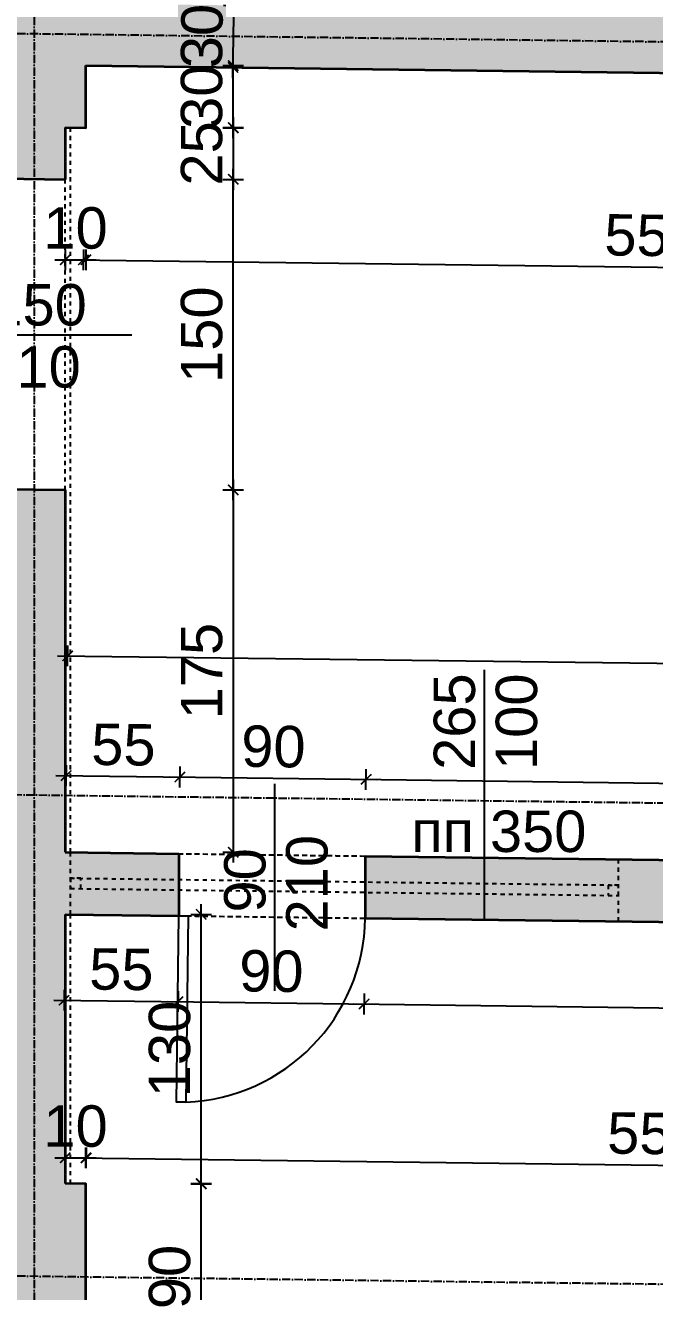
# Model space of a CAD drawing. Header units: inches. Extents: x -72385 to 39588, y -6525 to 66685.
# Drawn here: x -48989 to -48685, y 22860 to 23472 of the extents above; entities that cross this region are included whole.
import ezdxf

# ---------------------------------------------------------------- set-up
doc = ezdxf.new("R2010")
doc.units = ezdxf.units.IN
doc.header["$MEASUREMENT"] = 0
doc.linetypes.add('DashDot', pattern=[0.6, 0.4, -0.1, 0, -0.1])
doc.linetypes.add('Hidden', pattern=[0.4, 0.2, -0.2])
for name, color, linetype, lineweight in [('Врати', 251, 'Continuous', 25), ('Линия на разрез', 252, 'DashDot', 25), ('Надписи врати', 252, 'Continuous', 25), ('Надписи коти вътрешни', 252, 'Continuous', 25), ('Надписи прозорци', 252, 'Continuous', 25), ('Оси', 252, 'DashDot', 25), ('Пунктир', 253, 'Hidden', 25), ('Разрезни линии', 7, 'Continuous', 35), ('Щрих стени', 254, 'Continuous', 25)]:
    doc.layers.add(name, color=color, linetype=linetype, lineweight=lineweight)
doc.styles.add('Arial Regular', font='arial.ttf')
doc.styles.get("Standard").update_dxf_attribs({"font": 'arial.ttf'})
doc.dimstyles.new('Annotative', dxfattribs={"dimscale": 0, "dimtxt": 20, "dimasz": 5, "dimexe": 5, "dimexo": 5, "dimgap": 5, "dimtad": 1, "dimdec": 0, "dimzin": 0, "dimdsep": 46, "dimtxsty": 'Standard', "dimblk": 'ARCHTICK', "dimcen": 5, "dimdle": 5, "dimadec": 0, "dimazin": 0, "dimtfac": 1, "dimtdec": 0, "dimtofl": 0, "dimtmove": 0, "dimatfit": 3, "dimldrblk": 'ARCHTICK', "dimfxl": 5, "dimfxlon": 1, "dimtolj": 1, "dimtzin": 0, "dimarcsym": 1})

# ---------------------------------------------------------------- blocks, each defined once
blk = doc.blocks.new('_ArchTick')
at = {"color": 0, "linetype": 'ByBlock', "const_width": 0.15}
blk.add_lwpolyline([(-0.5, -0.5), (0.5, 0.5)], dxfattribs=at)
blk = doc.blocks.new('*D2641')
at = {"layer": 'Defpoints', "color": 0, "ltscale": 50, "transparency": 16777216}
for p in [(-48967.34, 23042.26), (-48904.09, 23042.26), (-48967.34, 22912.25)]:
    blk.add_point(p, dxfattribs=at)
at = {"layer": 'Надписи коти вътрешни', "color": 0, "lineweight": -2, "ltscale": 50, "transparency": 16777216}
for p, q in [((-48904.09, 22907.25), (-48904.09, 23047.26)), ((-48909.09, 23042.26), (-48899.09, 23042.26)), ((-48909.09, 22912.25), (-48899.09, 22912.25))]:
    blk.add_line(p, q, dxfattribs=at)
at = {"layer": 'Надписи коти вътрешни', "color": 0, "lineweight": -2, "ltscale": 50, "transparency": 16777216, "xscale": 5, "yscale": 5, "zscale": 5}
for p, rotation in [((-48904.09, 23042.26), 90), ((-48904.09, 22912.25), 270)]:
    blk.add_blockref('_ArchTick', p, dxfattribs=dict(at, rotation=rotation))
at = {"layer": 'Надписи коти вътрешни', "color": 0, "ltscale": 50, "transparency": 16777216, "insert": (-48919.31, 22977.25), "char_height": 20, "attachment_point": 5, "rotation": 90}
blk.add_mtext('\\A1;130', dxfattribs=at)
blk = doc.blocks.new('*D2642')
at = {"layer": 'Defpoints', "color": 0, "ltscale": 50, "transparency": 16777216}
for p in [(-48959.84, 22912.15), (-48904.09, 22912.15), (-48959.84, 22822.14)]:
    blk.add_point(p, dxfattribs=at)
at = {"layer": 'Надписи коти вътрешни', "color": 0, "lineweight": -2, "ltscale": 50, "transparency": 16777216}
for p, q in [((-48904.09, 22817.14), (-48904.09, 22917.15)), ((-48909.09, 22912.15), (-48899.09, 22912.15)), ((-48909.09, 22822.14), (-48899.09, 22822.14))]:
    blk.add_line(p, q, dxfattribs=at)
at = {"layer": 'Надписи коти вътрешни', "color": 0, "lineweight": -2, "ltscale": 50, "transparency": 16777216, "xscale": 5, "yscale": 5, "zscale": 5}
for p, rotation in [((-48904.09, 22912.15), 90), ((-48904.09, 22822.14), 270)]:
    blk.add_blockref('_ArchTick', p, dxfattribs=dict(at, rotation=rotation))
at = {"layer": 'Надписи коти вътрешни', "color": 0, "ltscale": 50, "transparency": 16777216, "insert": (-48919.3, 22867.15), "char_height": 20, "attachment_point": 5, "rotation": 90}
blk.add_mtext('\\A1;90', dxfattribs=at)
blk = doc.blocks.new('*D4570')
at = {"layer": 'Defpoints', "color": 0, "ltscale": 50, "transparency": 16777216}
for p in [(-48969.84, 23042.29), (-48914.84, 23041.59), (-48915.36, 23000.14)]:
    blk.add_point(p, dxfattribs=at)
at = {"layer": 'Надписи коти вътрешни', "color": 0, "lineweight": -2, "ltscale": 50, "transparency": 16777216}
for p, q in [((-48970.3, 23005.84), (-48970.43, 22995.84)), ((-48915.3, 23005.14), (-48915.43, 22995.14)), ((-48975.36, 23000.9), (-48910.36, 23000.08))]:
    blk.add_line(p, q, dxfattribs=at)
at = {"layer": 'Надписи коти вътрешни', "color": 0, "lineweight": -2, "ltscale": 50, "transparency": 16777216, "xscale": 5, "yscale": 5, "zscale": 5}
for p, rotation in [((-48970.36, 23000.84), 179.2739443241821), ((-48915.36, 23000.14), 359.2739443241821)]:
    blk.add_blockref('_ArchTick', p, dxfattribs=dict(at, rotation=rotation))
at = {"layer": 'Надписи коти вътрешни', "color": 0, "ltscale": 50, "transparency": 16777216, "insert": (-48942.67, 23015.66), "char_height": 20, "attachment_point": 5, "rotation": 359.27394}
blk.add_mtext('\\A1;55', dxfattribs=at)
blk = doc.blocks.new('*D2655')
at = {"layer": 'Defpoints', "color": 0, "ltscale": 50, "transparency": 16777216}
for p in [(-48914.84, 23041.59), (-48824.84, 23040.44), (-48825.36, 22998.99)]:
    blk.add_point(p, dxfattribs=at)
at = {"layer": 'Надписи коти вътрешни', "color": 0, "lineweight": -2, "ltscale": 50, "transparency": 16777216}
for p, q in [((-48915.3, 23005.14), (-48915.43, 22995.14)), ((-48825.3, 23003.99), (-48825.43, 22993.99)), ((-48920.36, 23000.2), (-48820.37, 22998.93))]:
    blk.add_line(p, q, dxfattribs=at)
at = {"layer": 'Надписи коти вътрешни', "color": 0, "lineweight": -2, "ltscale": 50, "transparency": 16777216, "xscale": 5, "yscale": 5, "zscale": 5}
for p, rotation in [((-48915.36, 23000.14), 179.2706286525487), ((-48825.36, 22998.99), 359.2706286525487)]:
    blk.add_blockref('_ArchTick', p, dxfattribs=dict(at, rotation=rotation))
at = {"layer": 'Надписи коти вътрешни', "color": 0, "ltscale": 50, "transparency": 16777216, "insert": (-48870.17, 23014.78), "char_height": 20, "attachment_point": 5, "rotation": 359.27063}
blk.add_mtext('\\A1;90', dxfattribs=at)
blk = doc.blocks.new('*D4110')
at = {"layer": 'Defpoints', "color": 0, "ltscale": 50, "transparency": 16777216}
for p in [(-48824.84, 23040.44), (-47347.34, 23021.63), (-47347.86, 22980.18)]:
    blk.add_point(p, dxfattribs=at)
at = {"layer": 'Надписи коти вътрешни', "color": 0, "lineweight": -2, "ltscale": 50, "transparency": 16777216}
for p, q in [((-48825.3, 23003.99), (-48825.43, 22993.99)), ((-48830.36, 22999.06), (-47342.87, 22980.12)), ((-47347.8, 22985.18), (-47347.93, 22975.18))]:
    blk.add_line(p, q, dxfattribs=at)
at = {"layer": 'Надписи коти вътрешни', "color": 0, "lineweight": -2, "ltscale": 50, "transparency": 16777216, "xscale": 5, "yscale": 5, "zscale": 5}
for p, rotation in [((-48825.36, 22998.99), 179.2706286525467), ((-47347.86, 22980.18), 359.2706286525467)]:
    blk.add_blockref('_ArchTick', p, dxfattribs=dict(at, rotation=rotation))
at = {"layer": 'Надписи коти вътрешни', "color": 0, "ltscale": 50, "transparency": 16777216, "insert": (-48086.42, 23004.8), "char_height": 20, "attachment_point": 5, "rotation": 359.27063}
blk.add_mtext('\\A1;1478', dxfattribs=at)
blk = doc.blocks.new('*D4571')
at = {"layer": 'Defpoints', "color": 0, "ltscale": 50, "transparency": 16777216}
for p in [(-48959.84, 22924.69), (-48969.84, 22912.28), (-48959.84, 22912.28)]:
    blk.add_point(p, dxfattribs=at)
at = {"layer": 'Надписи коти вътрешни', "color": 0, "lineweight": -2, "ltscale": 50, "transparency": 16777216}
for p, q in [((-48969.84, 22919.69), (-48969.84, 22929.69)), ((-48959.84, 22919.69), (-48959.84, 22929.69)), ((-48974.84, 22924.69), (-48954.84, 22924.69))]:
    blk.add_line(p, q, dxfattribs=at)
at = {"layer": 'Надписи коти вътрешни', "color": 0, "lineweight": -2, "ltscale": 50, "transparency": 16777216, "xscale": 5, "yscale": 5, "zscale": 5, "rotation": 180}
blk.add_blockref('_ArchTick', (-48969.84, 22924.69), dxfattribs=at)
at = {"layer": 'Надписи коти вътрешни', "color": 0, "lineweight": -2, "ltscale": 50, "transparency": 16777216, "xscale": 5, "yscale": 5, "zscale": 5}
blk.add_blockref('_ArchTick', (-48959.84, 22924.69), dxfattribs=at)
at = {"layer": 'Надписи коти вътрешни', "color": 0, "ltscale": 50, "transparency": 16777216, "insert": (-48964.84, 22939.9), "char_height": 20, "attachment_point": 5}
blk.add_mtext('\\A1;10', dxfattribs=at)
blk = doc.blocks.new('*D4572')
at = {"layer": 'Defpoints', "color": 0, "ltscale": 50, "transparency": 16777216}
for p in [(-48409.68, 22917.63), (-48959.84, 22912.15), (-48409.84, 22905.15)]:
    blk.add_point(p, dxfattribs=at)
at = {"layer": 'Надписи коти вътрешни', "color": 0, "lineweight": -2, "ltscale": 50, "transparency": 16777216}
for p, q in [((-48959.74, 22919.63), (-48959.61, 22929.63)), ((-48964.68, 22924.69), (-48404.68, 22917.56)), ((-48409.74, 22912.63), (-48409.61, 22922.63))]:
    blk.add_line(p, q, dxfattribs=at)
at = {"layer": 'Надписи коти вътрешни', "color": 0, "lineweight": -2, "ltscale": 50, "transparency": 16777216, "xscale": 5, "yscale": 5, "zscale": 5}
for p, rotation in [((-48959.68, 22924.63), 179.2706286525474), ((-48409.68, 22917.63), 359.2706286525474)]:
    blk.add_blockref('_ArchTick', p, dxfattribs=dict(at, rotation=rotation))
at = {"layer": 'Надписи коти вътрешни', "color": 0, "ltscale": 50, "transparency": 16777216, "insert": (-48684.48, 22936.34), "char_height": 20, "attachment_point": 5, "rotation": 359.27063}
blk.add_mtext('\\A1;550', dxfattribs=at)
blk = doc.blocks.new('*D2774')
at = {"layer": 'Defpoints', "color": 0, "ltscale": 50, "transparency": 16777216}
for p in [(-48959.84, 23452.2), (-48888.59, 23452.2), (-48959.84, 23422.14)]:
    blk.add_point(p, dxfattribs=at)
at = {"layer": 'Надписи коти вътрешни', "color": 0, "lineweight": -2, "ltscale": 50, "transparency": 16777216}
for p, q in [((-48888.59, 23417.14), (-48888.59, 23457.2)), ((-48893.59, 23452.2), (-48883.59, 23452.2)), ((-48893.59, 23422.14), (-48883.59, 23422.14))]:
    blk.add_line(p, q, dxfattribs=at)
at = {"layer": 'Надписи коти вътрешни', "color": 0, "lineweight": -2, "ltscale": 50, "transparency": 16777216, "xscale": 5, "yscale": 5, "zscale": 5}
for p, rotation in [((-48888.59, 23452.2), 90), ((-48888.59, 23422.14), 270)]:
    blk.add_blockref('_ArchTick', p, dxfattribs=dict(at, rotation=rotation))
at = {"layer": 'Надписи коти вътрешни', "color": 0, "ltscale": 50, "transparency": 16777216, "insert": (-48903.81, 23437.17), "char_height": 20, "attachment_point": 5, "rotation": 90}
blk.add_mtext('\\A1;30', dxfattribs=at)
blk = doc.blocks.new('*D2775')
at = {"layer": 'Defpoints', "color": 0, "ltscale": 50, "transparency": 16777216}
for p in [(-48969.84, 23422.27), (-48969.84, 23397.27), (-48888.59, 23397.27)]:
    blk.add_point(p, dxfattribs=at)
at = {"layer": 'Надписи коти вътрешни', "color": 0, "lineweight": -2, "ltscale": 50, "transparency": 16777216}
for p, q in [((-48888.59, 23427.27), (-48888.59, 23392.27)), ((-48893.59, 23422.27), (-48883.59, 23422.27)), ((-48893.59, 23397.27), (-48883.59, 23397.27))]:
    blk.add_line(p, q, dxfattribs=at)
at = {"layer": 'Надписи коти вътрешни', "color": 0, "lineweight": -2, "ltscale": 50, "transparency": 16777216, "xscale": 5, "yscale": 5, "zscale": 5}
for p, rotation in [((-48888.59, 23422.27), 90), ((-48888.59, 23397.27), 270)]:
    blk.add_blockref('_ArchTick', p, dxfattribs=dict(at, rotation=rotation))
at = {"layer": 'Надписи коти вътрешни', "color": 0, "ltscale": 50, "transparency": 16777216, "insert": (-48903.8, 23409.77), "char_height": 20, "attachment_point": 5, "rotation": 90}
blk.add_mtext('\\A1;25', dxfattribs=at)
blk = doc.blocks.new('*D2776')
at = {"layer": 'Defpoints', "color": 0, "ltscale": 50, "transparency": 16777216}
for p in [(-48969.84, 23397.27), (-48888.59, 23397.27), (-48969.84, 23247.26)]:
    blk.add_point(p, dxfattribs=at)
at = {"layer": 'Надписи коти вътрешни', "color": 0, "lineweight": -2, "ltscale": 50, "transparency": 16777216}
for p, q in [((-48888.59, 23242.26), (-48888.59, 23402.27)), ((-48893.59, 23397.27), (-48883.59, 23397.27)), ((-48893.59, 23247.26), (-48883.59, 23247.26))]:
    blk.add_line(p, q, dxfattribs=at)
at = {"layer": 'Надписи коти вътрешни', "color": 0, "lineweight": -2, "ltscale": 50, "transparency": 16777216, "xscale": 5, "yscale": 5, "zscale": 5}
for p, rotation in [((-48888.59, 23397.27), 90), ((-48888.59, 23247.26), 270)]:
    blk.add_blockref('_ArchTick', p, dxfattribs=dict(at, rotation=rotation))
at = {"layer": 'Надписи коти вътрешни', "color": 0, "ltscale": 50, "transparency": 16777216, "insert": (-48903.8, 23322.26), "char_height": 20, "attachment_point": 5, "rotation": 90}
blk.add_mtext('\\A1;150', dxfattribs=at)
blk = doc.blocks.new('*D2777')
at = {"layer": 'Defpoints', "color": 0, "ltscale": 50, "transparency": 16777216}
for p in [(-48969.84, 23247.26), (-48969.84, 23072.29), (-48888.59, 23072.29)]:
    blk.add_point(p, dxfattribs=at)
at = {"layer": 'Надписи коти вътрешни', "color": 0, "lineweight": -2, "ltscale": 50, "transparency": 16777216}
for p, q in [((-48893.59, 23247.26), (-48883.59, 23247.26)), ((-48888.59, 23252.26), (-48888.59, 23067.29)), ((-48893.59, 23072.29), (-48883.59, 23072.29))]:
    blk.add_line(p, q, dxfattribs=at)
at = {"layer": 'Надписи коти вътрешни', "color": 0, "lineweight": -2, "ltscale": 50, "transparency": 16777216, "xscale": 5, "yscale": 5, "zscale": 5}
for p, rotation in [((-48888.59, 23247.26), 90), ((-48888.59, 23072.29), 270)]:
    blk.add_blockref('_ArchTick', p, dxfattribs=dict(at, rotation=rotation))
at = {"layer": 'Надписи коти вътрешни', "color": 0, "ltscale": 50, "transparency": 16777216, "insert": (-48903.8, 23159.77), "char_height": 20, "attachment_point": 5, "rotation": 90}
blk.add_mtext('\\A1;175', dxfattribs=at)
blk = doc.blocks.new('*D4111')
at = {"layer": 'Defpoints', "color": 0, "ltscale": 50, "transparency": 16777216}
for p in [(-48914.37, 23108.63), (-48969.84, 23072.29), (-48914.84, 23071.59)]:
    blk.add_point(p, dxfattribs=at)
at = {"layer": 'Надписи коти вътрешни', "color": 0, "lineweight": -2, "ltscale": 50, "transparency": 16777216}
for p, q in [((-48969.43, 23104.33), (-48969.3, 23114.33)), ((-48914.43, 23103.63), (-48914.3, 23113.63)), ((-48974.37, 23109.39), (-48909.37, 23108.56))]:
    blk.add_line(p, q, dxfattribs=at)
at = {"layer": 'Надписи коти вътрешни', "color": 0, "lineweight": -2, "ltscale": 50, "transparency": 16777216, "xscale": 5, "yscale": 5, "zscale": 5}
for p, rotation in [((-48969.37, 23109.33), 179.2706286525423), ((-48914.37, 23108.63), 359.2706286525423)]:
    blk.add_blockref('_ArchTick', p, dxfattribs=dict(at, rotation=rotation))
at = {"layer": 'Надписи коти вътрешни', "color": 0, "ltscale": 50, "transparency": 16777216, "insert": (-48941.67, 23124.14), "char_height": 20, "attachment_point": 5, "rotation": 359.27063}
blk.add_mtext('\\A1;55', dxfattribs=at)
blk = doc.blocks.new('*D2778')
at = {"layer": 'Defpoints', "color": 0, "ltscale": 50, "transparency": 16777216}
for p in [(-48824.37, 23107.48), (-48914.84, 23071.59), (-48824.84, 23070.45)]:
    blk.add_point(p, dxfattribs=at)
at = {"layer": 'Надписи коти вътрешни', "color": 0, "lineweight": -2, "ltscale": 50, "transparency": 16777216}
for p, q in [((-48914.43, 23103.63), (-48914.3, 23113.63)), ((-48824.43, 23102.48), (-48824.3, 23112.48)), ((-48919.37, 23108.69), (-48819.37, 23107.42))]:
    blk.add_line(p, q, dxfattribs=at)
at = {"layer": 'Надписи коти вътрешни', "color": 0, "lineweight": -2, "ltscale": 50, "transparency": 16777216, "xscale": 5, "yscale": 5, "zscale": 5}
for p, rotation in [((-48914.37, 23108.63), 179.2706286525463), ((-48824.37, 23107.48), 359.2706286525463)]:
    blk.add_blockref('_ArchTick', p, dxfattribs=dict(at, rotation=rotation))
at = {"layer": 'Надписи коти вътрешни', "color": 0, "ltscale": 50, "transparency": 16777216, "insert": (-48869.17, 23123.26), "char_height": 20, "attachment_point": 5, "rotation": 359.27063}
blk.add_mtext('\\A1;90', dxfattribs=at)
blk = doc.blocks.new('*D2779')
at = {"layer": 'Defpoints', "color": 0, "ltscale": 50, "transparency": 16777216}
for p in [(-47346.87, 23088.67), (-48824.84, 23070.45), (-47347.34, 23051.64)]:
    blk.add_point(p, dxfattribs=at)
at = {"layer": 'Надписи коти вътрешни', "color": 0, "lineweight": -2, "ltscale": 50, "transparency": 16777216}
for p, q in [((-48824.43, 23102.48), (-48824.3, 23112.48)), ((-48829.37, 23107.54), (-47341.87, 23088.61)), ((-47346.93, 23083.67), (-47346.8, 23093.67))]:
    blk.add_line(p, q, dxfattribs=at)
at = {"layer": 'Надписи коти вътрешни', "color": 0, "lineweight": -2, "ltscale": 50, "transparency": 16777216, "xscale": 5, "yscale": 5, "zscale": 5}
for p, rotation in [((-48824.37, 23107.48), 179.2706286525474), ((-47346.87, 23088.67), 359.2706286525474)]:
    blk.add_blockref('_ArchTick', p, dxfattribs=dict(at, rotation=rotation))
at = {"layer": 'Надписи коти вътрешни', "color": 0, "ltscale": 50, "transparency": 16777216, "insert": (-48085.42, 23113.29), "char_height": 20, "attachment_point": 5, "rotation": 359.27063}
blk.add_mtext('\\A1;1478', dxfattribs=at)
blk = doc.blocks.new('*D2785')
at = {"layer": 'Defpoints', "color": 0, "ltscale": 50, "transparency": 16777216}
for p in [(-48959.84, 23452.2), (-48409.84, 23445.19), (-48411.03, 23351.39)]:
    blk.add_point(p, dxfattribs=at)
at = {"layer": 'Надписи коти вътрешни', "color": 0, "lineweight": -2, "ltscale": 50, "transparency": 16777216}
for p, q in [((-48960.97, 23363.39), (-48961.1, 23353.39)), ((-48966.03, 23358.45), (-48406.03, 23351.32)), ((-48410.97, 23356.39), (-48411.1, 23346.39))]:
    blk.add_line(p, q, dxfattribs=at)
at = {"layer": 'Надписи коти вътрешни', "color": 0, "lineweight": -2, "ltscale": 50, "transparency": 16777216, "xscale": 5, "yscale": 5, "zscale": 5}
for p, rotation in [((-48961.03, 23358.39), 179.270628652547), ((-48411.03, 23351.39), 359.270628652547)]:
    blk.add_blockref('_ArchTick', p, dxfattribs=dict(at, rotation=rotation))
at = {"layer": 'Надписи коти вътрешни', "color": 0, "ltscale": 50, "transparency": 16777216, "insert": (-48685.84, 23370.1), "char_height": 20, "attachment_point": 5, "rotation": 359.27063}
blk.add_mtext('\\A1;550', dxfattribs=at)
blk = doc.blocks.new('*D4586')
at = {"layer": 'Defpoints', "color": 0, "ltscale": 50, "transparency": 16777216}
for p in [(-48969.84, 23422.27), (-48959.84, 23422.27), (-48959.84, 23358.45)]:
    blk.add_point(p, dxfattribs=at)
at = {"layer": 'Надписи коти вътрешни', "color": 0, "lineweight": -2, "ltscale": 50, "transparency": 16777216}
for p, q in [((-48969.84, 23363.45), (-48969.84, 23353.45)), ((-48959.84, 23363.45), (-48959.84, 23353.45)), ((-48974.84, 23358.45), (-48954.84, 23358.45))]:
    blk.add_line(p, q, dxfattribs=at)
at = {"layer": 'Надписи коти вътрешни', "color": 0, "lineweight": -2, "ltscale": 50, "transparency": 16777216, "xscale": 5, "yscale": 5, "zscale": 5, "rotation": 180}
blk.add_blockref('_ArchTick', (-48969.84, 23358.45), dxfattribs=at)
at = {"layer": 'Надписи коти вътрешни', "color": 0, "lineweight": -2, "ltscale": 50, "transparency": 16777216, "xscale": 5, "yscale": 5, "zscale": 5}
blk.add_blockref('_ArchTick', (-48959.84, 23358.45), dxfattribs=at)
at = {"layer": 'Надписи коти вътрешни', "color": 0, "ltscale": 50, "transparency": 16777216, "insert": (-48964.84, 23373.66), "char_height": 20, "attachment_point": 5}
blk.add_mtext('\\A1;10', dxfattribs=at)
blk = doc.blocks.new('*D4093')
at = {"layer": 'Defpoints', "color": 0, "ltscale": 50, "transparency": 16777216}
for p in [(-47201.13, 23144.65), (-48969.84, 23072.29), (-47202.34, 23049.79)]:
    blk.add_point(p, dxfattribs=at)
at = {"layer": 'Надписи коти вътрешни', "color": 0, "lineweight": -2, "ltscale": 50, "transparency": 16777216}
for p, q in [((-48973.63, 23167.22), (-47196.13, 23144.59)), ((-48968.69, 23162.15), (-48968.57, 23172.15)), ((-47201.19, 23139.65), (-47201.07, 23149.65))]:
    blk.add_line(p, q, dxfattribs=at)
at = {"layer": 'Надписи коти вътрешни', "color": 0, "lineweight": -2, "ltscale": 50, "transparency": 16777216, "xscale": 5, "yscale": 5, "zscale": 5}
for p, rotation in [((-48968.63, 23167.15), 179.2706286525473), ((-47201.13, 23144.65), 359.2706286525473)]:
    blk.add_blockref('_ArchTick', p, dxfattribs=dict(at, rotation=rotation))
at = {"layer": 'Надписи коти вътрешни', "color": 0, "ltscale": 50, "transparency": 16777216, "insert": (-48084.69, 23171.11), "char_height": 20, "attachment_point": 5, "rotation": 359.27063}
blk.add_mtext('\\A1;1768', dxfattribs=at)
blk = doc.blocks.new('*D7392')
at = {"layer": 'Defpoints', "color": 0, "ltscale": 10, "transparency": 16777216}
for p in [(-48959.46, 23482.19), (-48888.28, 23481.29), (-48959.84, 23452.2)]:
    blk.add_point(p, dxfattribs=at)
at = {"layer": 'Надписи коти вътрешни', "color": 0, "lineweight": -2, "ltscale": 10, "transparency": 16777216}
for p, q in [((-48888.73, 23446.29), (-48888.22, 23486.29)), ((-48893.28, 23481.35), (-48883.28, 23481.22)), ((-48893.66, 23451.35), (-48883.66, 23451.23))]:
    blk.add_line(p, q, dxfattribs=at)
at = {"layer": 'Надписи коти вътрешни', "color": 0, "lineweight": -2, "ltscale": 10, "transparency": 16777216, "xscale": 5, "yscale": 5, "zscale": 5}
for p, rotation in [((-48888.28, 23481.29), 89.27062865254912), ((-48888.66, 23451.29), 269.2706286525491)]:
    blk.add_blockref('_ArchTick', p, dxfattribs=dict(at, rotation=rotation))
at = {"layer": 'Надписи коти вътрешни', "color": 0, "ltscale": 10, "transparency": 16777216, "insert": (-48903.69, 23466.48), "char_height": 20, "attachment_point": 5, "rotation": 89.27063}
blk.add_mtext('\\A1;30', dxfattribs=at)

msp = doc.modelspace()

# ---------------------------------------------------------------- hatches: boundary and pattern name
at = {"layer": 'Щрих стени', "ltscale": 10}
h = msp.add_hatch(color=256, dxfattribs=at)
h.dxf.hatch_style = 1
h.paths.add_polyline_path([(-51702.34, 24104.66), (-51802.34, 24105.93), (-51802.34, 24120.93), (-52317.34, 24127.49), (-52317.34, 24077.49), (-52272.34, 24076.91), (-52272.34, 24091.91), (-51702.34, 24084.66)])
h.paths.add_polyline_path([(-52257.34, 23904.21), (-52272.34, 23904.4), (-52272.34, 24016.91), (-52317.34, 24017.48), (-52317.34, 23319.92), (-52282.34, 23319.48), (-52282.34, 23494.49), (-52262.34, 23494.24), (-52262.34, 23544.24), (-52272.34, 23544.37), (-52272.34, 23874.4), (-52257.34, 23874.21)])
h.paths.add_polyline_path([(-51677.34, 23756.81), (-52152.34, 23762.86), (-52152.34, 23492.84), (-52057.33, 23491.63), (-52056.95, 23521.63), (-52122.34, 23522.46), (-52122.34, 23732.48), (-51887.34, 23729.48), (-51887.34, 23519.47), (-51956.95, 23520.35), (-51957.33, 23490.35), (-51847.34, 23488.95), (-51846.96, 23518.95), (-51857.34, 23519.08), (-51857.34, 23729.1), (-51707.34, 23727.19), (-51707.34, 23517.17), (-51716.96, 23517.3), (-51717.34, 23487.3), (-51409.84, 23483.39), (-51409.84, 23453.33), (-51397.34, 23453.17), (-51397.34, 23428.17), (-51367.34, 23427.79), (-51367.34, 23452.79), (-51359.84, 23452.7), (-51359.84, 23482.75), (-51169.84, 23480.33), (-51169.84, 23510.33), (-51329.81, 23512.37), (-51329.81, 23542.32), (-51409.84, 23543.34), (-51409.84, 23513.39), (-51537.34, 23515.01), (-51537.34, 24082.56), (-51402.34, 24080.84), (-51402.34, 24035.83), (-51367.34, 24035.39), (-51367.34, 24115.4), (-51612.34, 24118.51), (-51612.34, 24083.51), (-51567.34, 24082.94), (-51567.34, 23895.42), (-52157.34, 23902.93), (-52157.34, 23872.93), (-51567.34, 23865.42), (-51567.34, 23515.39), (-51677.34, 23516.79)])
h.paths.add_polyline_path([(-51067.34, 24111.58), (-51102.34, 24112.02), (-51102.34, 24077.02), (-51067.34, 24076.57)])
h.paths.add_polyline_path([(-50767.34, 24107.76), (-50802.34, 24108.2), (-50802.34, 24028.2), (-50799.84, 24028.16), (-50799.84, 23928.16), (-50769.84, 23927.77), (-50769.84, 24027.78), (-50767.34, 24027.75)])
h.paths.add_polyline_path([(-49559.84, 23489.84), (-49559.84, 23519.79), (-49609.84, 23520.43), (-49609.84, 23490.47), (-50159.84, 23497.47), (-50159.84, 23527.43), (-50209.84, 23528.06), (-50209.84, 23498.11), (-50759.84, 23505.11), (-50759.84, 23535.07), (-50769.84, 23535.19), (-50769.84, 23837.77), (-50799.84, 23838.15), (-50799.84, 23535.58), (-50809.84, 23535.7), (-50809.84, 23505.75), (-51009.84, 23508.3), (-51009.84, 23478.29), (-50809.84, 23475.75), (-50809.84, 23445.7), (-50759.84, 23445.06), (-50759.84, 23475.11), (-50209.84, 23468.11), (-50209.84, 23438.06), (-50159.84, 23437.42), (-50159.84, 23467.47), (-49634.84, 23460.79), (-49634.84, 23430.74), (-49609.84, 23430.42), (-49559.84, 23429.78), (-49559.84, 23459.83), (-49009.84, 23452.83), (-49009.84, 23422.78), (-48999.84, 23422.65), (-48999.84, 23397.65), (-48969.84, 23397.27), (-48969.84, 23422.27), (-48959.84, 23422.14), (-48959.84, 23452.2), (-48409.84, 23445.19), (-48409.84, 23415.14), (-48359.84, 23414.51), (-48359.84, 23444.56), (-48134.84, 23441.69), (-48134.84, 23471.69), (-48359.84, 23474.56), (-48359.84, 23504.51), (-48409.84, 23505.15), (-48409.84, 23475.2), (-48959.84, 23482.2), (-48959.84, 23512.15), (-49009.84, 23512.79), (-49009.84, 23482.83)])
h.paths.add_polyline_path([(-52517.34, 23279.72), (-52527.34, 23279.72), (-52527.34, 23259.72), (-52517.34, 23259.72)])
h.paths.add_polyline_path([(-52517.34, 23059.72), (-52527.34, 23059.72), (-52527.34, 23039.72), (-52517.34, 23039.72)])
h.paths.add_polyline_path([(-52267.34, 23054.27), (-52317.34, 23054.9), (-52317.34, 23019.9), (-52282.34, 23019.45), (-52282.34, 23024.45), (-52267.34, 23024.26)])
h.paths.add_polyline_path([(-51517.34, 23044.72), (-52167.34, 23052.99), (-52167.34, 23022.99), (-52007.34, 23020.95), (-52007.34, 22323.4), (-52152.34, 22325.24), (-52152.34, 22290.24), (-51967.34, 22287.88), (-51967.34, 22322.89), (-51977.34, 22323.02), (-51977.34, 22670.54), (-51699.84, 22667.01), (-51699.84, 22319.48), (-51702.34, 22284.51), (-51667.34, 22284.07), (-51667.34, 22319.07), (-51669.84, 22319.1), (-51669.84, 22696.63), (-51977.34, 22700.55), (-51977.34, 23020.57), (-51517.34, 23014.72)])
h.paths.add_polyline_path([(-52282.34, 22754.45), (-52317.34, 22754.9), (-52317.34, 22292.34), (-52252.34, 22291.51), (-52252.34, 22326.52), (-52282.34, 22326.9)])
h.paths.add_polyline_path([(-51367.34, 22852.79), (-51347.34, 22852.54), (-51347.34, 22892.54), (-51367.34, 22892.8), (-51367.34, 23182.82), (-51162.34, 23180.21), (-51162.34, 23210.21), (-51367.34, 23212.82), (-51367.34, 23277.78), (-51397.34, 23278.16), (-51397.34, 23043.19), (-51417.34, 23043.44), (-51417.34, 23013.44), (-51397.34, 23013.19), (-51397.34, 22943.18), (-51409.84, 22943.34), (-51409.84, 22853.33), (-51397.34, 22853.17), (-51397.34, 22360.63), (-51402.34, 22360.7), (-51402.34, 22280.69), (-51367.34, 22280.25)])
h = msp.add_hatch(color=256, dxfattribs=at)
h.dxf.hatch_style = 1
h.paths.add_polyline_path([(-48702.34, 22246.32), (-48667.34, 22245.87), (-48667.34, 22280.88), (-48702.34, 22281.32)])
h.paths.add_polyline_path([(-48367.34, 22322.06), (-48402.34, 22322.51), (-48402.34, 22242.5), (-48367.34, 22242.05)])
h.paths.add_polyline_path([(-48102.34, 22273.68), (-48102.34, 22238.68), (-48067.34, 22238.24), (-48067.34, 22273.24)])
h.paths.add_polyline_path([(-47802.34, 22234.86), (-47767.34, 22234.42), (-47767.34, 22314.42), (-47802.34, 22314.87)])
h.paths.add_polyline_path([(-47809.84, 22842.51), (-47834.84, 22842.82), (-47834.84, 22807.82), (-47809.84, 22807.5), (-47759.84, 22806.87), (-47759.84, 22896.87), (-47809.84, 22897.51)])
h.paths.add_polyline_path([(-48409.84, 22815.14), (-48359.84, 22814.51), (-48359.84, 22904.51), (-48409.84, 22905.15)])
h.paths.add_polyline_path([(-47347.34, 23021.63), (-47347.34, 23051.64), (-48824.84, 23070.45), (-48824.84, 23040.44)])
h.paths.add_polyline_path([(-47139.84, 23053.99), (-47202.34, 23054.79), (-47202.34, 23049.79), (-47257.34, 23050.49), (-47257.34, 23020.49), (-47202.34, 23019.79), (-47202.34, 22849.77), (-47212.34, 22849.9), (-47212.34, 22829.9), (-47202.34, 22829.77), (-47202.34, 22262.23), (-47502.34, 22266.05), (-47502.34, 22231.04), (-47137.34, 22226.4), (-47137.34, 22306.4), (-47139.84, 22306.43), (-47139.84, 22828.98), (-46989.84, 22827.07), (-46989.84, 22857.07), (-47119.84, 22858.72), (-47119.84, 22868.73), (-47139.84, 22868.98)])
h.paths.add_polyline_path([(-47202.34, 23499.83), (-47202.34, 23459.82), (-47407.34, 23462.43), (-47407.34, 23432.43), (-47202.34, 23429.82), (-47202.34, 23214.8), (-47139.84, 23214.01), (-47139.84, 23429.03), (-46749.84, 23424.06), (-46749.84, 23454.06), (-47139.84, 23459.03), (-47139.84, 23499.03)])
h.paths.add_polyline_path([(-47139.84, 23981.57), (-47137.34, 23981.54), (-47137.34, 24061.54), (-47202.34, 24062.37), (-47202.34, 23589.83), (-47139.84, 23589.04)])
h.paths.add_polyline_path([(-47809.84, 23467.56), (-47974.84, 23469.66), (-47974.84, 23439.66), (-47834.84, 23437.87), (-47834.84, 23407.82), (-47809.84, 23407.5), (-47809.84, 23407.5), (-47759.84, 23406.87), (-47759.84, 23436.92), (-47567.34, 23434.47), (-47567.34, 23464.47), (-47759.84, 23466.92), (-47759.84, 23496.87), (-47769.84, 23497), (-47769.84, 23989.59), (-47767.34, 23989.56), (-47767.34, 24069.57), (-47802.34, 24070.01), (-47802.34, 23990), (-47799.84, 23989.97), (-47799.84, 23497.38), (-47809.84, 23497.51)])
h.paths.add_polyline_path([(-46837.34, 24057.73), (-46872.34, 24058.17), (-46872.34, 23973.16), (-46842.34, 23972.78), (-46842.34, 23992.78), (-46837.34, 23992.72)])
h.paths.add_polyline_path([(-46539.84, 23816.42), (-46379.84, 23814.38), (-46379.84, 23419.35), (-46339.84, 23418.84), (-46339.84, 23448.84), (-46349.84, 23448.97), (-46349.84, 23814), (-46159.84, 23811.58), (-46159.84, 23446.55), (-46179.84, 23446.81), (-46179.84, 23416.8), (-46089.84, 23415.66), (-46089.84, 23445.66), (-46129.84, 23446.17), (-46129.84, 23841.2), (-46539.84, 23846.42), (-46539.84, 24006.43), (-46537.34, 24006.4), (-46537.34, 24073.91), (-46572.34, 24074.35), (-46572.34, 24006.85), (-46569.84, 24006.82), (-46569.84, 23471.77), (-46589.84, 23472.03), (-46589.84, 23452.03), (-46649.84, 23452.79), (-46649.84, 23422.79), (-46539.84, 23421.39)])
h.paths.add_polyline_path([(-45939.84, 23998.8), (-45937.34, 23998.76), (-45937.34, 24066.27), (-45972.34, 24066.72), (-45972.34, 23999.21), (-45969.84, 23999.18), (-45969.84, 23444.13), (-45989.84, 23444.39), (-45989.84, 23414.39), (-45909.84, 23413.37), (-45909.84, 23443.37), (-45919.84, 23443.5), (-45919.84, 23463.5), (-45939.84, 23463.75), (-45939.84, 23563.76), (-45909.84, 23563.38), (-45909.84, 23578.38), (-45939.84, 23578.76), (-45939.84, 23668.77), (-45804.84, 23667.05), (-45804.84, 23577.04), (-45809.84, 23577.11), (-45809.84, 23562.11), (-45804.84, 23562.04), (-45804.84, 23442.03), (-45809.84, 23442.1), (-45809.84, 23412.09), (-45779.84, 23411.71), (-45779.84, 23441.71), (-45789.84, 23441.84), (-45789.84, 23666.86), (-45779.84, 23666.73), (-45779.84, 23681.73), (-45939.84, 23683.77)])
h.paths.add_polyline_path([(-45679.84, 23440.44), (-45679.84, 23410.44), (-45549.84, 23408.78), (-45549.84, 23438.79), (-45639.84, 23439.93), (-45639.84, 24007.48), (-45637.34, 24007.45), (-45637.34, 24042.45), (-45672.34, 24042.89), (-45672.34, 24007.89), (-45669.84, 24007.86), (-45669.84, 23680.33), (-45679.84, 23680.46), (-45679.84, 23665.46), (-45669.84, 23665.33), (-45669.84, 23440.31)])
h.paths.add_polyline_path([(-46159.84, 24001.6), (-46129.84, 24001.21), (-46129.84, 24068.72), (-46159.84, 24069.1)], flags=17)
h.paths.add_polyline_path([(-46349.84, 24071.52), (-46379.84, 24071.9), (-46379.84, 24004.4), (-46349.84, 24004.02)], flags=17)
h = msp.add_hatch(color=256, dxfattribs=at)
h.dxf.hatch_style = 1
h.paths.add_polyline_path([(-49972.34, 23195.06), (-50407.34, 23200.6), (-50407.34, 23170.6), (-50199.84, 23167.96), (-50199.84, 22927.94), (-50209.84, 22928.06), (-50209.84, 22843.06), (-50759.84, 22850.06), (-50759.84, 22935.07), (-50809.84, 22935.7), (-50809.84, 22880.7), (-50834.84, 22881.02), (-50834.84, 22846.01), (-50809.84, 22845.7), (-50199.84, 22837.93), (-50199.84, 22345.39), (-50202.34, 22265.42), (-50167.34, 22264.97), (-50167.34, 22344.98), (-50169.84, 22345.01), (-50169.84, 22837.55), (-50159.84, 22837.42), (-50159.84, 22927.43), (-50169.84, 22927.56), (-50169.84, 23167.57), (-49972.34, 23165.06)])
h.paths.add_polyline_path([(-50567.34, 23202.64), (-51002.34, 23208.18), (-51002.34, 23178.17), (-50809.84, 23175.72), (-50809.84, 23025.71), (-50804.84, 23025.65), (-50804.84, 23175.66), (-50567.34, 23172.64)])
h.paths.add_polyline_path([(-49377.34, 23187.49), (-49812.34, 23193.03), (-49812.34, 23163.02), (-49602.34, 23160.35), (-49602.34, 22920.33), (-49634.84, 22920.74), (-49634.84, 22885.74), (-49609.84, 22885.42), (-49609.84, 22830.42), (-49602.34, 22830.32), (-49602.34, 22337.72), (-49602.34, 22257.78), (-49567.34, 22257.33), (-49567.34, 22337.34), (-49597.34, 22337.72), (-49597.34, 22830.26), (-49559.84, 22829.78), (-49559.84, 22919.79), (-49597.34, 22920.27), (-49597.34, 23160.29), (-49377.34, 23157.49)])
h.paths.add_polyline_path([(-48969.84, 23247.26), (-48999.84, 23247.64), (-48999.84, 23182.68), (-49217.34, 23185.45), (-49217.34, 23155.45), (-48999.84, 23152.68), (-48999.84, 22912.66), (-49009.84, 22912.79), (-49009.84, 22822.78), (-48999.84, 22822.65), (-48999.84, 22330.11), (-49002.34, 22330.15), (-49002.34, 22250.14), (-48967.34, 22249.69), (-48967.34, 22329.7), (-48969.84, 22329.73), (-48969.84, 22822.27), (-48959.84, 22822.14), (-48959.84, 22912.15), (-48969.84, 22912.28), (-48969.84, 23042.29), (-48914.84, 23041.59), (-48914.84, 23071.59), (-48969.84, 23072.29)])
h.paths.add_polyline_path([(-51067.34, 22311.43), (-51102.34, 22311.88), (-51102.34, 22276.87), (-51067.34, 22276.43)])
h.paths.add_polyline_path([(-50767.34, 22352.61), (-50802.34, 22353.06), (-50802.34, 22273.05), (-50767.34, 22272.61)], flags=17)
h.paths.add_polyline_path([(-50467.34, 22303.79), (-50502.34, 22304.24), (-50502.34, 22269.23), (-50467.34, 22268.79)], flags=17)
h.paths.add_polyline_path([(-49867.34, 22296.15), (-49902.34, 22296.6), (-49902.34, 22261.6), (-49867.34, 22261.15)])
h.paths.add_polyline_path([(-49267.34, 22288.52), (-49302.34, 22288.96), (-49302.34, 22253.96), (-49267.34, 22253.51)])

# ---------------------------------------------------------------- linework, layer by layer
at = {"layer": 'Врати', "ltscale": 50}
msp.add_lwpolyline([(-48914.84, 23041.59), (-48910.34, 23041.53), (-48911.48, 22951.53), (-48915.98, 22951.59)], close=True, dxfattribs=at)
msp.add_arc((-48914.84, 23041.59), 90.01, 272.13661, 359.27063, dxfattribs=at)
at = {"layer": 'Линия на разрез', "ltscale": 10}
msp.add_lwpolyline([(-52598.95, 23194.44), (-52599.57, 23146), (-41314.83, 23002.34), (-41314.83, 22502.3), (-40059.7, 22486.32), (-40059.06, 22536.61)], dxfattribs=at)
at = {"layer": 'Надписи врати', "ltscale": 50}
for p, q in [((-49037.6, 23322.17), (-48937.6, 23322.17)), ((-48868.5, 23005.38), (-48868.5, 23105.38))]:
    msp.add_line(p, q, dxfattribs=at)
at = {"layer": 'Надписи прозорци', "ltscale": 50}
msp.add_line((-48767.19, 23039.71), (-48767.19, 23160.36), dxfattribs=at)
at = {"layer": 'Оси', "ltscale": 10}
for p, q in [((-48984.84, 24567.6), (-48984.84, 21767.38)), ((-39839.84, 23351.09), (-52799.84, 23516.08))]:
    msp.add_line(p, q, dxfattribs=at)
msp.add_lwpolyline([(-39839.84, 22751.04), (-51384.84, 22898.02), (-51384.84, 23028.03), (-52799.84, 23046.04)], dxfattribs=at)
at = {"layer": 'Пунктир', "ltscale": 10}
for p, q in [((-48967.34, 23072.26), (-48967.34, 23422.24)), ((-48969.84, 23247.26), (-48969.84, 23397.27)), ((-48967.34, 23072.26), (-48702.34, 23068.89)), ((-48967.34, 23042.26), (-48967.34, 23072.26)), ((-48914.84, 23071.59), (-48824.84, 23070.45)), ((-48702.34, 23038.88), (-48702.34, 23068.89)), ((-48967.34, 23059.76), (-48702.34, 23056.39)), ((-48967.34, 23054.76), (-48702.34, 23051.38)), ((-48967.34, 22912.25), (-48967.34, 23042.26)), ((-48967.34, 23042.26), (-48702.34, 23038.88)), ((-48914.84, 23041.59), (-48824.84, 23040.44))]:
    msp.add_line(p, q, dxfattribs=at)
for points in [[(-48967.34, 23054.76), (-48962.34, 23054.69), (-48962.27, 23059.69), (-48967.27, 23059.76), (-48967.34, 23054.76)], [(-48707.4, 23051.45), (-48702.4, 23051.39), (-48702.34, 23056.39), (-48707.34, 23056.45), (-48707.4, 23051.45)]]:
    msp.add_lwpolyline(points, dxfattribs=at)
at = {"layer": 'Разрезни линии', "ltscale": 50}
for p, q in [((-48959.84, 23452.2), (-48409.84, 23445.19)), ((-48969.84, 23422.27), (-48969.84, 23397.27)), ((-48999.84, 23397.65), (-48969.84, 23397.27)), ((-48999.84, 23247.64), (-48969.84, 23247.26)), ((-48969.84, 23247.26), (-48969.84, 23072.29)), ((-48969.84, 23072.29), (-48914.84, 23071.59)), ((-48914.84, 23071.59), (-48914.84, 23041.59)), ((-48824.84, 23070.45), (-48824.84, 23040.44)), ((-48824.84, 23070.45), (-47347.34, 23051.64)), ((-48969.84, 23042.29), (-48914.84, 23041.59)), ((-48969.84, 23042.29), (-48969.84, 22912.28)), ((-48824.84, 23040.44), (-47347.34, 23021.63))]:
    msp.add_line(p, q, dxfattribs=at)
for points in [[(-48969.84, 23422.27), (-48959.84, 23422.14), (-48959.84, 23452.2)], [(-48969.84, 22822.27), (-48959.84, 22822.14), (-48959.84, 22912.15), (-48969.84, 22912.28)]]:
    msp.add_lwpolyline(points, dxfattribs=at)

# ---------------------------------------------------------------- texts
at = {"layer": 'Надписи врати', "ltscale": 100, "char_height": 20, "width": 180.4891, "attachment_point": 1, "style": 'Arial Regular'}
for s, insert in [('150', (-49006.02, 23346.69)), ('210', (-49008.94, 23316.69))]:
    msp.add_mtext(s, dxfattribs=dict(at, insert=insert))
at = {"layer": 'Надписи врати', "ltscale": 100, "char_height": 20, "width": 180.4891, "attachment_point": 1, "rotation": 90, "style": 'Arial Regular'}
for s, insert in [('210', (-48863.02, 23034.04)), ('90', (-48893.02, 23043.16))]:
    msp.add_mtext(s, dxfattribs=dict(at, insert=insert))
at = {"layer": 'Надписи прозорци', "ltscale": 100, "char_height": 20, "width": 180.4891, "attachment_point": 1, "rotation": 90, "style": 'Arial Regular'}
for s, insert in [('265', (-48791.7, 23112.07)), ('100', (-48761.7, 23111.99))]:
    msp.add_mtext(s, dxfattribs=dict(at, insert=insert))
at = {"layer": 'Надписи прозорци', "ltscale": 100, "insert": (-48802.5, 23092.4), "char_height": 20, "width": 180.4891, "attachment_point": 1, "style": 'Arial Regular'}
msp.add_mtext('пп 350', dxfattribs=at)

# ---------------------------------------------------------------- dimensions: what is measured, and where the dimension line sits
at = {"layer": 'Надписи коти вътрешни', "ltscale": 10}
dim = msp.add_linear_dim(base=(-48888.28, 23481.29), p1=(-48959.84, 23452.2), p2=(-48959.46, 23482.19), angle=89.27063, dimstyle='Annotative', override={"dimscale": 0, "dimtix": 0, "dimtofl": 0, "dimtmove": 0, "dimatfit": 3}, dxfattribs=at)
dim.commit()
dim.dimension.update_dxf_attribs({"geometry": '*D7392', "text_midpoint": (-48888.47, 23466.29), "dimtype": 129})
at = {"layer": 'Надписи коти вътрешни', "ltscale": 50}
for base, p1, p2, picture, middle in [((-48888.59, 23452.2), (-48959.84, 23422.14), (-48959.84, 23452.2), '*D2774', (-48888.59, 23437.17)), ((-48888.59, 23397.27), (-48969.84, 23422.27), (-48969.84, 23397.27), '*D2775', (-48888.59, 23409.77))]:
    dim = msp.add_linear_dim(base=base, p1=p1, p2=p2, angle=90, dimstyle='Annotative', override={"dimscale": 0, "dimtix": 0, "dimtofl": 0, "dimtmove": 0, "dimatfit": 3}, dxfattribs=at)
    dim.commit()
    dim.dimension.update_dxf_attribs({"geometry": picture, "text_midpoint": middle, "dimtype": 128})
for p1, p2, distance, picture, middle in [((-48959.84, 23452.2), (-48409.84, 23445.19), -93.81, '*D2785', (-48685.84, 23370.1)), ((-48969.84, 23072.29), (-47202.34, 23049.79), 94.87, '*D4093', (-48084.69, 23171.11)), ((-48969.84, 23072.29), (-48914.84, 23071.59), 37.04, '*D4111', (-48941.67, 23124.14)), ((-48914.84, 23071.59), (-48824.84, 23070.45), 37.04, '*D2778', (-48869.17, 23123.26)), ((-48824.84, 23070.45), (-47347.34, 23051.64), 37.04, '*D2779', (-48085.42, 23113.29)), ((-48969.84, 23042.29), (-48914.84, 23041.59), -41.46, '*D4570', (-48942.67, 23015.66)), ((-48914.84, 23041.59), (-48824.84, 23040.44), -41.45, '*D2655', (-48870.17, 23014.78)), ((-48824.84, 23040.44), (-47347.34, 23021.63), -41.45, '*D4110', (-48086.42, 23004.8)), ((-48959.84, 22912.15), (-48409.84, 22905.15), 12.48, '*D4572', (-48684.48, 22936.34))]:
    dim = msp.add_aligned_dim(p1=p1, p2=p2, distance=distance, dimstyle='Annotative', override={"dimscale": 0, "dimtix": 0, "dimtofl": 0, "dimtmove": 0, "dimatfit": 3}, dxfattribs=at)
    dim.commit()
    dim.dimension.update_dxf_attribs({"geometry": picture, "text_midpoint": middle})
for base, p1, p2, picture, middle in [((-48959.84, 23358.45), (-48969.84, 23422.27), (-48959.84, 23422.27), '*D4586', (-48964.84, 23358.45)), ((-48959.84, 22924.69), (-48969.84, 22912.28), (-48959.84, 22912.28), '*D4571', (-48964.84, 22924.69))]:
    dim = msp.add_linear_dim(base=base, p1=p1, p2=p2, dimstyle='Annotative', override={"dimscale": 0, "dimtix": 0, "dimtofl": 0, "dimtmove": 0, "dimatfit": 3}, dxfattribs=at)
    dim.commit()
    dim.dimension.update_dxf_attribs({"geometry": picture, "text_midpoint": middle, "dimtype": 128})
for base, p1, p2, picture, middle in [((-48888.59, 23397.27), (-48969.84, 23247.26), (-48969.84, 23397.27), '*D2776', (-48903.8, 23322.26)), ((-48888.59, 23072.29), (-48969.84, 23247.26), (-48969.84, 23072.29), '*D2777', (-48903.8, 23159.77)), ((-48904.09, 23042.26), (-48967.34, 22912.25), (-48967.34, 23042.26), '*D2641', (-48919.31, 22977.25)), ((-48904.09, 22912.15), (-48959.84, 22822.14), (-48959.84, 22912.15), '*D2642', (-48919.3, 22867.15))]:
    dim = msp.add_linear_dim(base=base, p1=p1, p2=p2, angle=90, dimstyle='Annotative', override={"dimscale": 0, "dimtix": 0, "dimtofl": 0, "dimtmove": 0, "dimatfit": 3}, dxfattribs=at)
    dim.commit()
    dim.dimension.update_dxf_attribs({"geometry": picture, "text_midpoint": middle})

doc.saveas('drawing.dxf')
